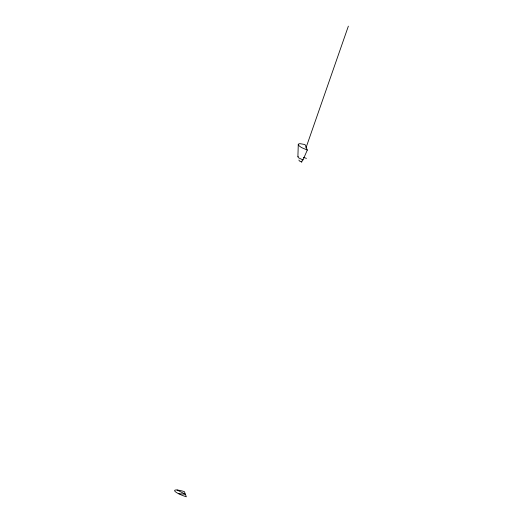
<?xml version="1.0" encoding="UTF-8"?>
<svg xmlns="http://www.w3.org/2000/svg" width="523" height="523" viewBox="0 0 523 523"><rect width="100%" height="100%" fill="white"/><g stroke="black" fill="none" stroke-linecap="round" stroke-linejoin="round"><path stroke-width="0.78" d="M297.901 156.645L298.28 144.23L299.803 143.629L305.02 144.557L307.315 150.068L302.961 159.914L298.829 157.953L297.92 156.992L298.188 156.41M305.942 147.957L348.364 26.15M298.927 159.979L299.306 160.888L301.732 162.038L302.693 159.273L302.961 159.914M178.467 493.666L185.364 494.222L186.338 496.811A11.382 2.151 19.2 0 1 174.636 490.842A11.382 2.151 19.2 0 1 184.39 491.633L185.364 494.222L177.088 489.999M303.471 157.443L306.465 158.377M307.315 150.068L301.425 147.525L298.875 145.656L298.28 144.23M301.425 161.306L301.732 162.038"/></g></svg>
